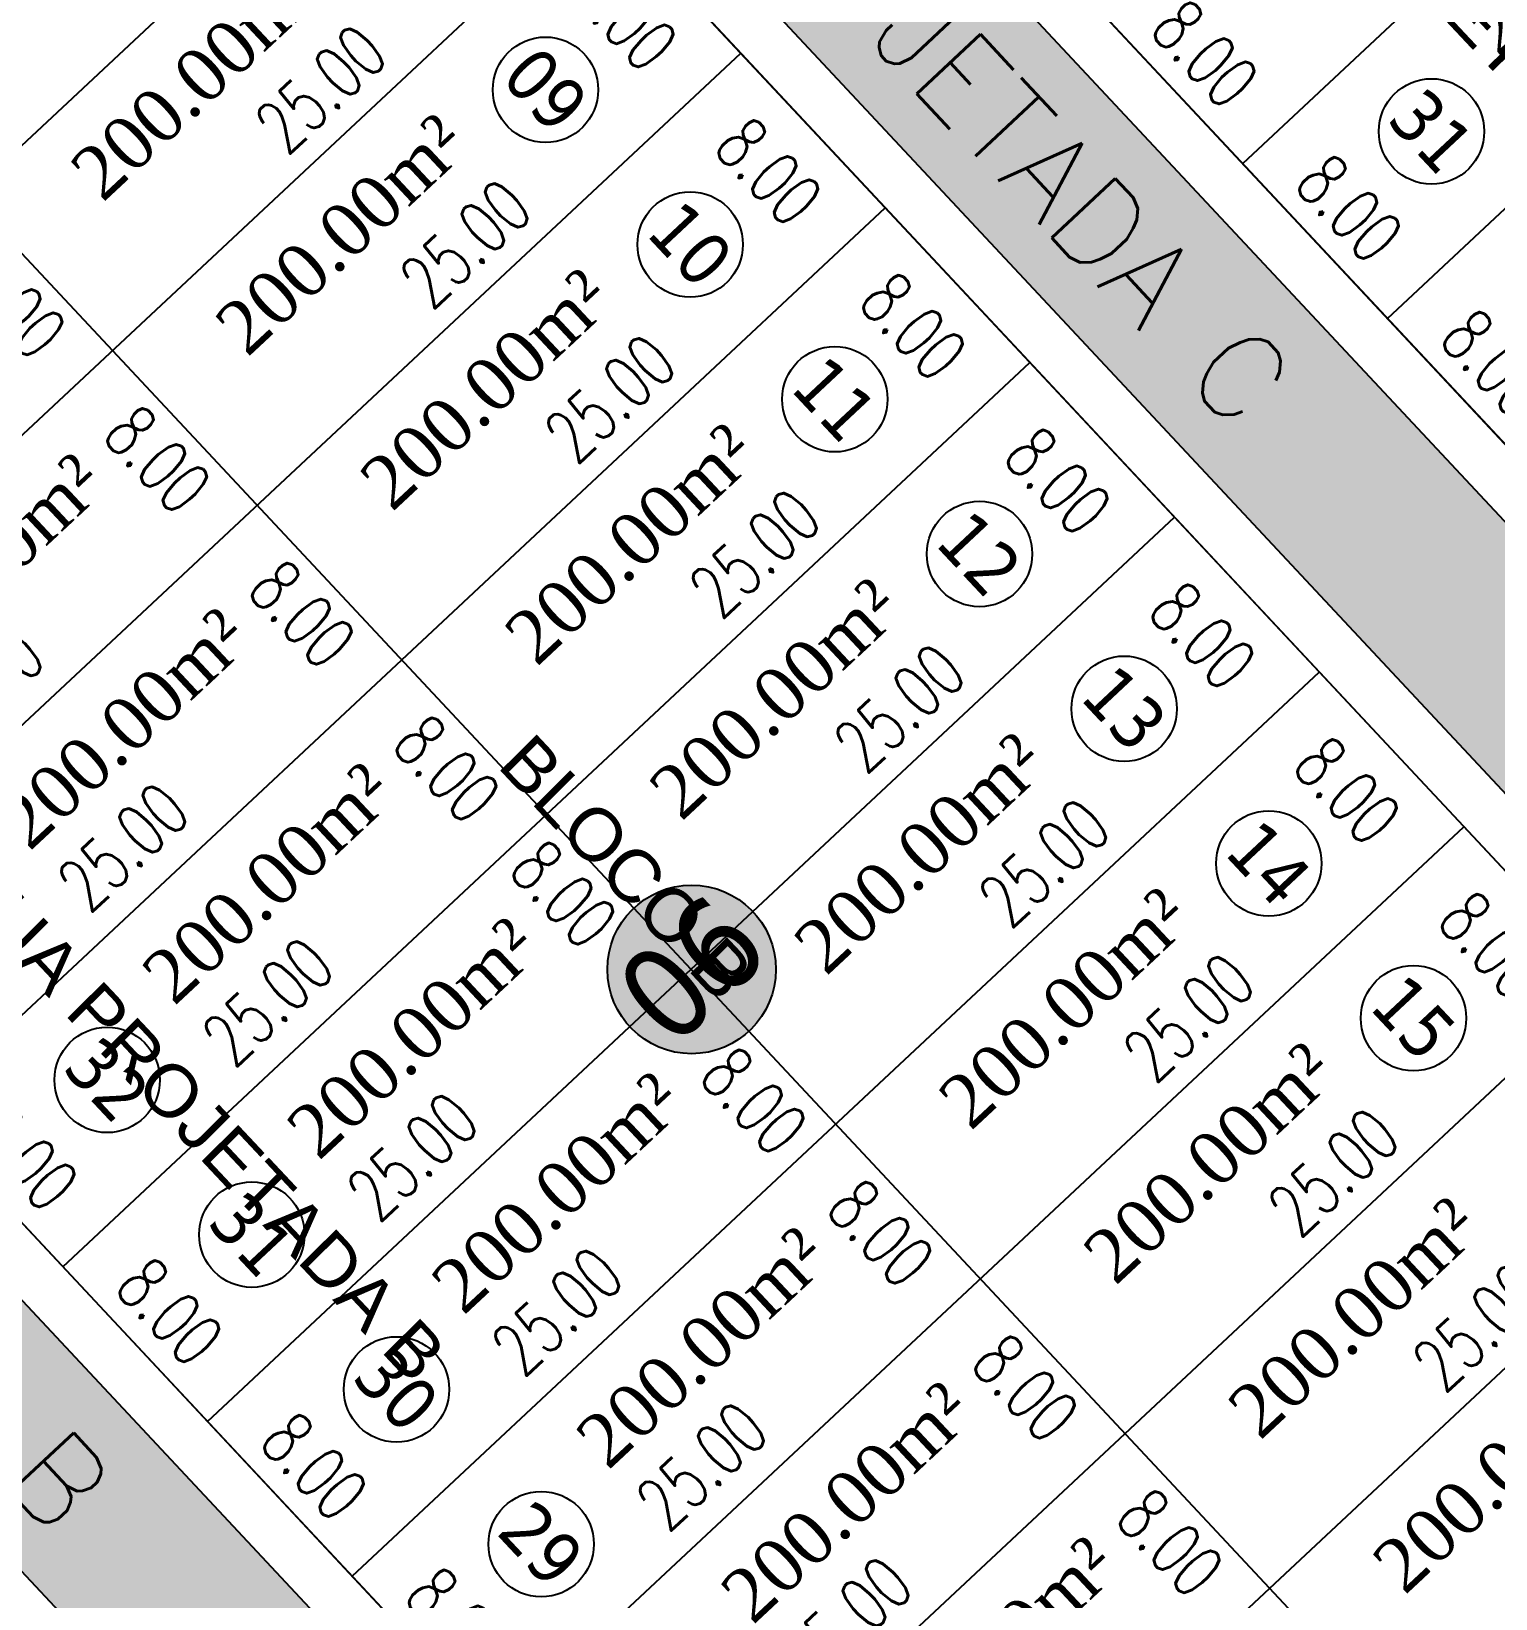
# Model space of a CAD drawing. Header units: metres. Extents: x 437145 to 437701, y 9614495 to 9615043.
# Drawn here: x 437325.8 to 437381.1, y 9614675.6 to 9614734.7 of the extents above; entities that cross this region are included whole.
import ezdxf

# ---------------------------------------------------------------- set-up
doc = ezdxf.new("R2010")
doc.units = ezdxf.units.M
doc.header["$PDMODE"] = 35
doc.header["$PDSIZE"] = 0.1
for name, color, linetype in [('ADUTORA', 90, 'Continuous'), ('Auxiliar', 7, 'Continuous'), ('COTAS', 10, 'Continuous'), ('Layer3', 1, 'Continuous'), ('M_FIO', 32, 'Continuous'), ('ÁREA', 7, 'Continuous')]:
    doc.layers.add(name, color=color, linetype=linetype)
doc.styles.add('ARIAL', font='arial.ttf')
doc.styles.add('COTAS', font='romans.shx', dxfattribs={"width": 0.7})
doc.styles.add('symplex', font='simplex.shx', dxfattribs={"bigfont": 'bigfont.shx'})
doc.styles.add('tahoma', font='tahoma.ttf')
doc.styles.add('ÁREA', font='times.ttf', dxfattribs={"height": 2})
doc.dimstyles.new('C-75', dxfattribs={"dimtxt": 2, "dimasz": 0.2, "dimexe": 0, "dimexo": 0, "dimgap": 1, "dimtad": 0, "dimzin": 4, "dimdsep": 46, "dimtxsty": 'COTAS', "dimblk1": 'BOL-COT', "dimblk2": 'BOL-COT', "dimsah": 1, "dimcen": 0.1, "dimse1": 1, "dimse2": 1, "dimsd1": 1, "dimsd2": 1, "dimclrd": 8, "dimclre": 256, "dimaunit": 1, "dimadec": 3, "dimazin": 0, "dimtfac": 0.5, "dimtix": 1, "dimtmove": 0, "dimatfit": 3, "dimldrblk": 'BOL-COT', "dimfxl": 1, "dimtolj": 1, "dimtzin": 0, "dimarcsym": 0})

# ---------------------------------------------------------------- blocks, each defined once
blk = doc.blocks.new('*D275')
at = {"layer": 'Defpoints', "color": 0, "transparency": 16777216}
for p in [(2524.273797966816, 1119.38990967195), (2524.27386351747, 1117.546175476495), (2549.273863551871, 1117.547064306545)]:
    blk.add_point(p, dxfattribs=at)
at = {"layer": 'Layer3', "transparency": 16777216, "insert": (2536.773797984017, 1119.390354086976), "char_height": 2, "attachment_point": 5, "rotation": 0.002037048421005068, "style": 'COTAS'}
blk.add_mtext('\\A1;25.00', dxfattribs=at)
blk = doc.blocks.new('BOL-COT')
at = {"layer": 'COTAS'}
for p, q in [((0, -2.999999999999971), (0, 3.000000000000028)), ((-1.999999999999943, 8.53e-14), (2, 8.53e-14))]:
    blk.add_line(p, q, dxfattribs=at)
blk.add_circle((0, 0), 0.4, dxfattribs=at)
blk = doc.blocks.new('*D280')
at = {"layer": 'Defpoints', "color": 0, "transparency": 16777216}
for p in [(2524.274082391916, 1111.389909677538), (2524.27414794257, 1109.546175478357), (2549.274147977785, 1109.547064308408)]:
    blk.add_point(p, dxfattribs=at)
at = {"layer": 'Layer3', "transparency": 16777216, "insert": (2536.774082409523, 1111.390354092564), "char_height": 2, "attachment_point": 5, "rotation": 0.0020370484209076656, "style": 'COTAS'}
blk.add_mtext('\\A1;25.00', dxfattribs=at)
blk = doc.blocks.new('*D282')
at = {"layer": 'Defpoints', "color": 0, "transparency": 16777216}
for p in [(2520.177053213027, 1117.368174078274), (2520.177337639116, 1109.368174083862), (2522.707959919057, 1109.368264055737)]:
    blk.add_point(p, dxfattribs=at)
at = {"layer": 'Layer3', "transparency": 16777216, "insert": (2522.707817706012, 1113.368264053348), "char_height": 2, "attachment_point": 5, "rotation": 270.0020370518103, "style": 'COTAS'}
blk.add_mtext('\\A1;8.00', dxfattribs=at)
blk = doc.blocks.new('*D283')
at = {"layer": 'Defpoints', "color": 0, "transparency": 16777216}
for p in [(2524.273357880715, 1111.581358740437), (2499.274148313993, 1109.536469918075), (2524.274147984479, 1109.546175478357)]:
    blk.add_point(p, dxfattribs=at)
at = {"layer": 'Layer3', "transparency": 16777216, "insert": (2511.773358045472, 1111.576505960296), "char_height": 2, "attachment_point": 5, "rotation": 0.02224350485413681, "style": 'COTAS'}
blk.add_mtext('\\A1;25.00', dxfattribs=at)
blk = doc.blocks.new('*D284')
at = {"layer": 'Defpoints', "color": 0, "transparency": 16777216}
for p in [(2549.274147976621, 1109.547064306545), (2546.994713094808, 1101.546983264154), (2549.274432403584, 1101.547064315859)]:
    blk.add_point(p, dxfattribs=at)
at = {"layer": 'Layer3', "transparency": 16777216, "insert": (2546.994570881327, 1105.546983259497), "char_height": 2, "attachment_point": 5, "rotation": 270.0020370580645, "style": 'COTAS'}
blk.add_mtext('\\A1;8.00', dxfattribs=at)
blk = doc.blocks.new('*D285')
at = {"layer": 'Defpoints', "color": 0, "transparency": 16777216}
for p in [(2524.27436681692, 1103.389909684989), (2524.274432367437, 1101.546175489533), (2549.27443240172, 1101.547064317721)]:
    blk.add_point(p, dxfattribs=at)
at = {"layer": 'Layer3', "transparency": 16777216, "insert": (2536.774366834061, 1103.390354099083), "char_height": 2, "attachment_point": 5, "rotation": 0.002037044152142905, "style": 'COTAS'}
blk.add_mtext('\\A1;25.00', dxfattribs=at)
blk = doc.blocks.new('*D287')
at = {"layer": 'Defpoints', "color": 0, "transparency": 16777216}
for p in [(2520.177337638068, 1109.368174081999), (2520.177622063109, 1101.368174093175), (2522.708244344738, 1101.368264064718)]:
    blk.add_point(p, dxfattribs=at)
at = {"layer": 'Layer3', "transparency": 16777216, "insert": (2522.708102132217, 1105.368264062661), "char_height": 2, "attachment_point": 5, "rotation": 270.0020370443079, "style": 'COTAS'}
blk.add_mtext('\\A1;8.00', dxfattribs=at)
blk = doc.blocks.new('*D288')
at = {"layer": 'Defpoints', "color": 0, "transparency": 16777216}
for p in [(2524.273642304497, 1103.581358755338), (2499.274432737928, 1101.536469925526), (2524.274432408414, 1101.54617548767)]:
    blk.add_point(p, dxfattribs=at)
at = {"layer": 'Layer3', "transparency": 16777216, "insert": (2511.773642469254, 1103.576505974266), "char_height": 2, "attachment_point": 5, "rotation": 0.022243509123005028, "style": 'COTAS'}
blk.add_mtext('\\A1;25.00', dxfattribs=at)
blk = doc.blocks.new('*D289')
at = {"layer": 'Defpoints', "color": 0, "transparency": 16777216}
for p in [(2549.274432405446, 1101.547064315859), (2546.994997523575, 1093.546983268476), (2549.274716830313, 1093.547064319584)]:
    blk.add_point(p, dxfattribs=at)
at = {"layer": 'Layer3', "transparency": 16777216, "insert": (2546.994855311141, 1097.546983266613), "char_height": 2, "attachment_point": 5, "rotation": 270.00203704305534, "style": 'COTAS'}
blk.add_mtext('\\A1;8.00', dxfattribs=at)
blk = doc.blocks.new('*D290')
at = {"layer": 'Defpoints', "color": 0, "transparency": 16777216}
for p in [(2524.274651244813, 1095.389909696165), (2524.27471679533, 1093.546175495121), (2549.274716829613, 1093.547064323309)]:
    blk.add_point(p, dxfattribs=at)
at = {"layer": 'Layer3', "transparency": 16777216, "insert": (2536.774651261955, 1095.390354110259), "char_height": 2, "attachment_point": 5, "rotation": 0.002037044152142905, "style": 'COTAS'}
blk.add_mtext('\\A1;25.00', dxfattribs=at)
blk = doc.blocks.new('*D292')
at = {"layer": 'Defpoints', "color": 0, "transparency": 16777216}
for p in [(2520.177622064971, 1101.368174093175), (2520.177906491817, 1093.368174100625), (2522.708528776444, 1093.368264072739)]:
    blk.add_point(p, dxfattribs=at)
at = {"layer": 'Layer3', "transparency": 16777216, "insert": (2522.708386563021, 1097.368264070111), "char_height": 2, "attachment_point": 5, "rotation": 270.0020370572302, "style": 'COTAS'}
blk.add_mtext('\\A1;8.00', dxfattribs=at)
blk = doc.blocks.new('*D293')
at = {"layer": 'Defpoints', "color": 0, "transparency": 16777216}
for p in [(2524.273926732238, 1095.581358762789), (2499.274717165763, 1093.536469931114), (2524.274716836308, 1093.546175495121)]:
    blk.add_point(p, dxfattribs=at)
at = {"layer": 'Layer3', "transparency": 16777216, "insert": (2511.773926896966, 1095.576505980785), "char_height": 2, "attachment_point": 5, "rotation": 0.022243513391815937, "style": 'COTAS'}
blk.add_mtext('\\A1;25.00', dxfattribs=at)
blk = doc.blocks.new('*D294')
at = {"layer": 'Defpoints', "color": 0, "transparency": 16777216}
for p in [(2549.274716827517, 1093.547064319584), (2546.995281945297, 1085.546983275611), (2549.27500125349, 1085.547064327034)]:
    blk.add_point(p, dxfattribs=at)
at = {"layer": 'Layer3', "transparency": 16777216, "insert": (2546.995139732311, 1089.546983271886), "char_height": 2, "attachment_point": 5, "rotation": 270.00203705097704, "style": 'COTAS'}
blk.add_mtext('\\A1;8.00', dxfattribs=at)
blk = doc.blocks.new('*D295')
at = {"layer": 'Defpoints', "color": 0, "transparency": 16777216}
for p in [(2524.274935666611, 1087.389909698027), (2524.275001217402, 1085.546175498846), (2549.275001251802, 1085.547064330759)]:
    blk.add_point(p, dxfattribs=at)
at = {"layer": 'Layer3', "transparency": 16777216, "insert": (2536.774935683811, 1087.390354113984), "char_height": 2, "attachment_point": 5, "rotation": 0.00203705268987296, "style": 'COTAS'}
blk.add_mtext('\\A1;25.00', dxfattribs=at)
blk = doc.blocks.new('*D296')
at = {"layer": 'Defpoints', "color": 0, "transparency": 16777216}
for p in [(2499.274716849462, 1093.545286661345), (2499.275001275435, 1085.545286668795), (2501.067165572453, 1085.545350386055)]:
    blk.add_point(p, dxfattribs=at)
at = {"layer": 'Layer3', "transparency": 16777216, "insert": (2501.067023359467, 1089.545350382329), "char_height": 2, "attachment_point": 5, "rotation": 270.00203705097704, "style": 'COTAS'}
blk.add_mtext('\\A1;8.00', dxfattribs=at)
blk = doc.blocks.new('*D297')
at = {"layer": 'Defpoints', "color": 0, "transparency": 16777216}
for p in [(2520.177906488092, 1093.368174098763), (2520.178190914997, 1085.368174104351), (2522.708813196276, 1085.368264076484)]:
    blk.add_point(p, dxfattribs=at)
at = {"layer": 'Layer3', "transparency": 16777216, "insert": (2522.708670982824, 1089.368264081287), "char_height": 2, "attachment_point": 5, "rotation": 270.00203705764665, "style": 'COTAS'}
blk.add_mtext('\\A1;8.00', dxfattribs=at)
blk = doc.blocks.new('*D298')
at = {"layer": 'Defpoints', "color": 0, "transparency": 16777216}
for p in [(2524.274211155511, 1087.581358766514), (2499.275001589, 1085.536469938564), (2524.275001259429, 1085.546175500709)]:
    blk.add_point(p, dxfattribs=at)
at = {"layer": 'Layer3', "transparency": 16777216, "insert": (2511.774211320297, 1087.576505985442), "char_height": 2, "attachment_point": 5, "rotation": 0.022243509123056594, "style": 'COTAS'}
blk.add_mtext('\\A1;25.00', dxfattribs=at)
blk = doc.blocks.new('*D299')
at = {"layer": 'Defpoints', "color": 0, "transparency": 16777216}
for p in [(2549.275001253665, 1085.54706433076), (2546.995566373307, 1077.546983280934), (2549.27528568057, 1077.547064332622)]:
    blk.add_point(p, dxfattribs=at)
at = {"layer": 'Layer3', "transparency": 16777216, "insert": (2546.995424159856, 1081.546983280003), "char_height": 2, "attachment_point": 5, "rotation": 270.0020370576457, "style": 'COTAS'}
blk.add_mtext('\\A1;8.00', dxfattribs=at)
blk = doc.blocks.new('*D300')
at = {"layer": 'Defpoints', "color": 0, "transparency": 16777216}
for p in [(2524.275220093572, 1079.389909698027), (2524.275285644364, 1077.546175504434), (2549.275285678939, 1077.547064336347)]:
    blk.add_point(p, dxfattribs=at)
at = {"layer": 'Layer3', "transparency": 16777216, "insert": (2536.77522011086, 1079.390354113984), "char_height": 2, "attachment_point": 5, "rotation": 0.00203705268987296, "style": 'COTAS'}
blk.add_mtext('\\A1;25.00', dxfattribs=at)
blk = doc.blocks.new('*D301')
at = {"layer": 'Defpoints', "color": 0, "transparency": 16777216}
for p in [(2499.275001275552, 1085.545286672521), (2499.275285701408, 1077.545286674383), (2501.067449994875, 1077.545350391616)]:
    blk.add_point(p, dxfattribs=at)
at = {"layer": 'Layer3', "transparency": 16777216, "insert": (2501.067307781946, 1081.545350390685), "char_height": 2, "attachment_point": 5, "rotation": 270.0020370501418, "style": 'COTAS'}
blk.add_mtext('\\A1;8.00', dxfattribs=at)
blk = doc.blocks.new('*D302')
at = {"layer": 'Defpoints', "color": 0, "transparency": 16777216}
for p in [(2520.174239613896, 1086.90258982997), (2520.174524039927, 1078.902589839283), (2522.705146322284, 1078.90267981114)]:
    blk.add_point(p, dxfattribs=at)
at = {"layer": 'Layer3', "transparency": 16777216, "insert": (2522.705004109269, 1082.902679814357), "char_height": 2, "attachment_point": 5, "rotation": 270.0020370513944, "style": 'COTAS'}
blk.add_mtext('\\A1;8.00', dxfattribs=at)
blk = doc.blocks.new('*D303')
at = {"layer": 'Defpoints', "color": 0, "transparency": 16777216}
for p in [(2524.274495581579, 1079.581358766514), (2499.275286014855, 1077.536469944152), (2524.275285685342, 1077.546175504434)]:
    blk.add_point(p, dxfattribs=at)
at = {"layer": 'Layer3', "transparency": 16777216, "insert": (2511.774495746335, 1079.576505986373), "char_height": 2, "attachment_point": 5, "rotation": 0.02224350485413681, "style": 'COTAS'}
blk.add_mtext('\\A1;25.00', dxfattribs=at)
blk = doc.blocks.new('*D304')
at = {"layer": 'Defpoints', "color": 0, "transparency": 16777216}
for p in [(2549.275285679639, 1077.547064332623), (2546.995850794973, 1069.546983286804), (2549.275570105553, 1069.54706433821)]:
    blk.add_point(p, dxfattribs=at)
at = {"layer": 'Layer3', "transparency": 16777216, "insert": (2546.995708582016, 1073.54698328401), "char_height": 2, "attachment_point": 5, "rotation": 270.0020370505597, "style": 'COTAS'}
blk.add_mtext('\\A1;8.00', dxfattribs=at)
blk = doc.blocks.new('*D305')
at = {"layer": 'Defpoints', "color": 0, "transparency": 16777216}
for p in [(2524.275504518417, 1071.389909705478), (2524.275570069347, 1069.546175508159), (2549.275570103748, 1069.547064341936)]:
    blk.add_point(p, dxfattribs=at)
at = {"layer": 'Layer3', "transparency": 16777216, "insert": (2536.775504535618, 1071.390354122366), "char_height": 2, "attachment_point": 5, "rotation": 0.0020370569587351227, "style": 'COTAS'}
blk.add_mtext('\\A1;25.00', dxfattribs=at)
blk = doc.blocks.new('*D306')
at = {"layer": 'Defpoints', "color": 0, "transparency": 16777216}
for p in [(2499.275285701409, 1077.545286674383), (2499.275570126333, 1069.545286678109), (2501.06773442306, 1069.545350395133)]:
    blk.add_point(p, dxfattribs=at)
at = {"layer": 'Layer3', "transparency": 16777216, "insert": (2501.067592210597, 1073.545350393271), "char_height": 2, "attachment_point": 5, "rotation": 270.0020370434722, "style": 'COTAS'}
blk.add_mtext('\\A1;8.00', dxfattribs=at)
blk = doc.blocks.new('*D307')
at = {"layer": 'Defpoints', "color": 0, "transparency": 16777216}
for p in [(2520.092261963316, 1076.284256996918), (2520.092546389346, 1068.284257004369), (2522.623168669492, 1068.284346976225)]:
    blk.add_point(p, dxfattribs=at)
at = {"layer": 'Layer3', "transparency": 16777216, "insert": (2522.623026456475, 1072.284346981305), "char_height": 2, "attachment_point": 5, "rotation": 270.00203705139387, "style": 'COTAS'}
blk.add_mtext('\\A1;8.00', dxfattribs=at)
blk = doc.blocks.new('*D308')
at = {"layer": 'Defpoints', "color": 0, "transparency": 16777216}
for p in [(2524.274780007571, 1071.581358781415), (2499.275570440072, 1069.53646994974), (2524.27557011149, 1069.546175511885)]:
    blk.add_point(p, dxfattribs=at)
at = {"layer": 'Layer3', "transparency": 16777216, "insert": (2511.774780171863, 1071.576506000343), "char_height": 2, "attachment_point": 5, "rotation": 0.022243509122174238, "style": 'COTAS'}
blk.add_mtext('\\A1;25.00', dxfattribs=at)
blk = doc.blocks.new('*D309')
at = {"layer": 'Defpoints', "color": 0, "transparency": 16777216}
for p in [(2549.275570104621, 1069.54706433821), (2546.996135224088, 1061.546983292425), (2549.275854530419, 1061.547064343798)]:
    blk.add_point(p, dxfattribs=at)
at = {"layer": 'Layer3', "transparency": 16777216, "insert": (2546.995993011189, 1065.546983289632), "char_height": 2, "attachment_point": 5, "rotation": 270.0020370497259, "style": 'COTAS'}
blk.add_mtext('\\A1;8.00', dxfattribs=at)
blk = doc.blocks.new('*D310')
at = {"layer": 'Defpoints', "color": 0, "transparency": 16777216}
for p in [(2524.275788943713, 1063.389909701753), (2524.275854494505, 1061.546175513747), (2549.275854528789, 1061.547064345661)]:
    blk.add_point(p, dxfattribs=at)
at = {"layer": 'Layer3', "transparency": 16777216, "insert": (2536.775788960855, 1063.390354117709), "char_height": 2, "attachment_point": 5, "rotation": 0.00203705268987296, "style": 'COTAS'}
blk.add_mtext('\\A1;25.00', dxfattribs=at)
blk = doc.blocks.new('*D311')
at = {"layer": 'Defpoints', "color": 0, "transparency": 16777216}
for p in [(2499.275570126331, 1069.545286678108), (2499.275854552304, 1061.545286685559), (2501.068018848623, 1061.545350402818)]:
    blk.add_point(p, dxfattribs=at)
at = {"layer": 'Layer3', "transparency": 16777216, "insert": (2501.067876635638, 1065.545350399093), "char_height": 2, "attachment_point": 5, "rotation": 270.00203705097704, "style": 'COTAS'}
blk.add_mtext('\\A1;8.00', dxfattribs=at)
blk = doc.blocks.new('*D312')
at = {"layer": 'Defpoints', "color": 0, "transparency": 16777216}
for p in [(2520.178759764904, 1069.368174113664), (2520.17904419204, 1061.368174121115), (2522.709666471457, 1061.368264093321)]:
    blk.add_point(p, dxfattribs=at)
at = {"layer": 'Layer3', "transparency": 16777216, "insert": (2522.709524257889, 1065.368264086875), "char_height": 2, "attachment_point": 5, "rotation": 270.0020370593146, "style": 'COTAS'}
blk.add_mtext('\\A1;8.00', dxfattribs=at)
blk = doc.blocks.new('*D313')
at = {"layer": 'Defpoints', "color": 0, "transparency": 16777216}
for p in [(2524.27506443265, 1063.581358775827), (2499.275854865811, 1061.536469953465), (2524.275854536414, 1061.546175513747)]:
    blk.add_point(p, dxfattribs=at)
at = {"layer": 'Layer3', "transparency": 16777216, "insert": (2511.775064597348, 1063.576505995686), "char_height": 2, "attachment_point": 5, "rotation": 0.02224350485403941, "style": 'COTAS'}
blk.add_mtext('\\A1;25.00', dxfattribs=at)
blk = doc.blocks.new('*D314')
at = {"layer": 'Defpoints', "color": 0, "transparency": 16777216}
for p in [(2549.275854529721, 1061.547064345661), (2546.996419647791, 1053.546983298279), (2549.276138954588, 1053.547064349386)]:
    blk.add_point(p, dxfattribs=at)
at = {"layer": 'Layer3', "transparency": 16777216, "insert": (2546.996277435357, 1057.546983296416), "char_height": 2, "attachment_point": 5, "rotation": 270.00203704305534, "style": 'COTAS'}
blk.add_mtext('\\A1;8.00', dxfattribs=at)
blk = doc.blocks.new('*D315')
at = {"layer": 'Defpoints', "color": 0, "transparency": 16777216}
for p in [(2524.276073368717, 1055.389909722242), (2524.276138919371, 1053.546175523061), (2549.276138954761, 1053.547064353111)]:
    blk.add_point(p, dxfattribs=at)
at = {"layer": 'Layer3', "transparency": 16777216, "insert": (2536.776073386412, 1055.390354137267), "char_height": 2, "attachment_point": 5, "rotation": 0.0020370484209076656, "style": 'COTAS'}
blk.add_mtext('\\A1;25.00', dxfattribs=at)
blk = doc.blocks.new('*D317')
at = {"layer": 'Defpoints', "color": 0, "transparency": 16777216}
for p in [(2520.179044189247, 1061.368174121115), (2520.179328616034, 1053.368174128565), (2522.709950894461, 1053.368264100661)]:
    blk.add_point(p, dxfattribs=at)
at = {"layer": 'Layer3', "transparency": 16777216, "insert": (2522.709808681068, 1057.368264092463), "char_height": 2, "attachment_point": 5, "rotation": 270.0020370568134, "style": 'COTAS'}
blk.add_mtext('\\A1;8.00', dxfattribs=at)
blk = doc.blocks.new('*D318')
at = {"layer": 'Defpoints', "color": 0, "transparency": 16777216}
for p in [(2524.275348856734, 1055.581358792591), (2499.276139290969, 1053.536469962779), (2524.27613896035, 1053.546175521198)]:
    blk.add_point(p, dxfattribs=at)
at = {"layer": 'Layer3', "transparency": 16777216, "insert": (2511.775349022043, 1055.576506013381), "char_height": 2, "attachment_point": 5, "rotation": 0.02224350058625409, "style": 'COTAS'}
blk.add_mtext('\\A1;25.00', dxfattribs=at)
blk = doc.blocks.new('*D320')
at = {"layer": 'Defpoints', "color": 0, "transparency": 16777216}
for p in [(2524.276357794689, 1047.389909725967), (2524.276423345343, 1045.546175530511), (2549.276423379744, 1045.547064360562)]:
    blk.add_point(p, dxfattribs=at)
at = {"layer": 'Layer3', "transparency": 16777216, "insert": (2536.77635781189, 1047.390354140993), "char_height": 2, "attachment_point": 5, "rotation": 0.002037048421005068, "style": 'COTAS'}
blk.add_mtext('\\A1;25.00', dxfattribs=at)
blk = doc.blocks.new('*D322')
at = {"layer": 'Defpoints', "color": 0, "transparency": 16777216}
for p in [(2520.179328615103, 1053.368174126703), (2520.179613041134, 1045.368174136016), (2522.710235321162, 1045.368264107872)]:
    blk.add_point(p, dxfattribs=at)
at = {"layer": 'Layer3', "transparency": 16777216, "insert": (2522.710093108147, 1049.368264103639), "char_height": 2, "attachment_point": 5, "rotation": 270.0020370513944, "style": 'COTAS'}
blk.add_mtext('\\A1;8.00', dxfattribs=at)
blk = doc.blocks.new('*D323')
at = {"layer": 'Defpoints', "color": 0, "transparency": 16777216}
for p in [(2524.275633281474, 1047.581358796316), (2499.27642371601, 1045.536469968367), (2524.276423385391, 1045.546175530511)]:
    blk.add_point(p, dxfattribs=at)
at = {"layer": 'Layer3', "transparency": 16777216, "insert": (2511.775633446783, 1047.576506015244), "char_height": 2, "attachment_point": 5, "rotation": 0.022243509123984786, "style": 'COTAS'}
blk.add_mtext('\\A1;25.00', dxfattribs=at)
blk = doc.blocks.new('*D325')
at = {"layer": 'Defpoints', "color": 0, "transparency": 16777216}
for p in [(2524.276642226503, 1039.38990973528), (2524.27670777702, 1037.546175536099), (2549.276707811305, 1037.547064364287)]:
    blk.add_point(p, dxfattribs=at)
at = {"layer": 'Layer3', "transparency": 16777216, "insert": (2536.776642243646, 1039.390354149374), "char_height": 2, "attachment_point": 5, "rotation": 0.002037044152142905, "style": 'COTAS'}
blk.add_mtext('\\A1;25.00', dxfattribs=at)
blk = doc.blocks.new('*D396')
at = {"layer": 'Defpoints', "color": 0, "transparency": 16777216}
for p in [(2560.274716823619, 1093.54745540801), (2560.275001248718, 1085.547455415461), (2562.06716554591, 1085.547519132524)]:
    blk.add_point(p, dxfattribs=at)
at = {"layer": 'Layer3', "transparency": 16777216, "insert": (2562.067023333361, 1089.547519128799), "char_height": 2, "attachment_point": 5, "rotation": 270.0020370447238, "style": 'COTAS'}
blk.add_mtext('\\A1;8.00', dxfattribs=at)
blk = doc.blocks.new('*D398')
at = {"layer": 'Defpoints', "color": 0, "transparency": 16777216}
for p in [(2585.274211129604, 1087.583527526218), (2560.275001563214, 1085.53863868523), (2585.275001233526, 1085.548344247374)]:
    blk.add_point(p, dxfattribs=at)
at = {"layer": 'Layer3', "transparency": 16777216, "insert": (2572.774211294448, 1087.578674745146), "char_height": 2, "attachment_point": 5, "rotation": 0.022243509123153996, "style": 'COTAS'}
blk.add_mtext('\\A1;25.00', dxfattribs=at)
blk = doc.blocks.new('*D404')
at = {"layer": 'Defpoints', "color": 0, "transparency": 16777216}
for p in [(2560.275285674691, 1077.547455419185), (2560.275570100721, 1069.547455428499), (2562.067734394946, 1069.547519145771)]:
    blk.add_point(p, dxfattribs=at)
at = {"layer": 'Layer3', "transparency": 16777216, "insert": (2562.06759218193, 1073.547519141114), "char_height": 2, "attachment_point": 5, "rotation": 270.0020370513944, "style": 'COTAS'}
blk.add_mtext('\\A1;8.00', dxfattribs=at)
blk = doc.blocks.new('*D406')
at = {"layer": 'Defpoints', "color": 0, "transparency": 16777216}
for p in [(2585.274779980621, 1071.58352752808), (2560.275570415159, 1069.538638696405), (2585.275570084539, 1069.54834425855)]:
    blk.add_point(p, dxfattribs=at)
at = {"layer": 'Layer3', "transparency": 16777216, "insert": (2572.774780145931, 1071.578674747008), "char_height": 2, "attachment_point": 5, "rotation": 0.022243509123984786, "style": 'COTAS'}
blk.add_mtext('\\A1;25.00', dxfattribs=at)
blk = doc.blocks.new('*D811')
at = {"layer": 'Defpoints', "color": 0, "transparency": 16777216}
for p in [(2560.275000935153, 1085.556272149417), (2560.2752853613, 1077.556272156867), (2562.067449653196, 1077.556335874165)]:
    blk.add_point(p, dxfattribs=at)
at = {"layer": 'Layer3', "transparency": 16777216, "insert": (2562.067307440122, 1081.55633587044), "char_height": 2, "attachment_point": 5, "rotation": 270.00203705222765, "style": 'COTAS'}
blk.add_mtext('\\A1;8.00', dxfattribs=at)
blk = doc.blocks.new('atutu')
h = blk.add_hatch(color=252)
h.dxf.hatch_style = 1
h.paths.add_polyline_path([(2863.27140678136, 1159.558238957408), (2832.441365581961, 1159.557143029156), (2829.269912204845, 1162.728995614085), (2829.271411739139, 1186.557193566445), (2822.271411752119, 1186.556761926371), (2822.269912194019, 1162.728213547128), (2819.09828051572, 1159.556668717745), (2712.443942977023, 1159.552877426478), (2709.272258869338, 1162.724336050782), (2709.271411981923, 1186.548470260906), (2702.271411822259, 1186.552842710498), (2702.272258873936, 1162.724087221879), (2699.100800246664, 1159.552403111342), (2531.943943363696, 1159.546461113128), (2528.772258974577, 1162.717918372113), (2528.771411935881, 1186.546327062282), (2521.771411945776, 1186.546083545643), (2521.772258983716, 1162.717701955098), (2518.600845955045, 1159.545986803579), (2436.443943144952, 1159.54306633431), (2433.2734401203, 1162.71334396522), (2433.272602327134, 1186.281645370978), (2426.272602420324, 1186.281645370978), (2426.281634772279, 928.7582939084205), (2433.281757170125, 928.7429307180973), (2433.279530455964, 991.3835418525669), (2436.438828028122, 994.5430630039009), (2521.436665092793, 994.5460849482151), (2521.436663749652, 994.5460745378914), (2524.218322191311, 994.5462978762192), (2531.21832219556, 994.5462978762192), (2534.779809492489, 994.5465489349843), (2534.768827719056, 994.5465589541527), (2792.106664956047, 994.5557081423284), (2795.278350587318, 991.384248027909), (2795.280577226275, 928.7558006759319), (2802.280577230408, 928.7558006759319), (2802.278350192495, 991.3954800054016), (2805.438827599015, 994.5561821426782), (2853.117648044625, 994.5578772801491), (2856.278350169154, 991.3973998952242), (2856.280577190186, 928.7582247092904), (2863.271366820345, 928.7582182477745)])
h.paths.add_polyline_path([(2612.272733265674, 1149.377741661254), (2612.277876275673, 1004.720887549552), (2609.106416146004, 1001.549201898608), (2561.449562127493, 1001.547507541585), (2558.277876297152, 1004.718967855308), (2558.272733288899, 1149.375821790058), (2561.444193402853, 1152.547507431689), (2609.101047624275, 1152.549201786849)], flags=16)
h.paths.add_polyline_path([(2619.272733261599, 1149.377990736025), (2622.444193176891, 1152.549676178354), (2670.101047609316, 1152.551370531651), (2673.272733240237, 1149.379910415369), (2673.277876248957, 1004.723056471306), (2670.106415938784, 1001.551370641547), (2622.449562099786, 1001.549676290113), (2619.277876271133, 1004.721136598247)], flags=16)
h.paths.add_polyline_path([(2551.272733292741, 1149.375572922039), (2551.277876301635, 1004.71871880475), (2548.106416166318, 1001.54703315008), (2500.449561969459, 1001.545338791195), (2497.277876336617, 1004.716798911202), (2497.27273331678, 1149.373653047118), (2500.444193430443, 1152.545338683161), (2548.101047658676, 1152.547033038321)], flags=16)
h.paths.add_polyline_path([(2680.272733235522, 1149.38015928525), (2683.444193349302, 1152.551844926882), (2731.101047563856, 1152.553539282042), (2734.272733212822, 1149.382079150859), (2734.277876221657, 1004.725225419137), (2731.106415716897, 1001.553539395663), (2683.449562278367, 1001.551845034915), (2680.27787624494, 1004.723305547941)], flags=16)
h.paths.add_polyline_path([(2490.272733319516, 1149.373404180962), (2490.27787634011, 1004.716550035733), (2487.106416225748, 1001.544864403415), (2436.452177504509, 1001.543063480738), (2433.279056522612, 1004.715958876866), (2433.27391435121, 1149.372558730054), (2436.44419347503, 1152.54306327771), (2487.101047690341, 1152.544864293519)], flags=16)
h.paths.add_polyline_path([(2741.272733208806, 1149.382328035641), (2744.444193322643, 1152.554013671684), (2792.101047538128, 1152.555708026844), (2795.272733186803, 1149.384247895661), (2795.277876196395, 1004.727393774647), (2792.106416082732, 1001.555708140466), (2744.449562452292, 1001.55401378158), (2741.277876218456, 1004.725474493909)], flags=16)
h.paths.add_polyline_path([(2802.272733183892, 1149.384496780443), (2805.444193296857, 1152.556182418349), (2853.101047503611, 1152.557876775372), (2856.272733159736, 1149.386416634875), (2856.277876169678, 1004.729562517586), (2853.106416056015, 1001.557876883405), (2805.449561822776, 1001.556182530108), (2802.277876191855, 1004.727642640802)], flags=16)
at = {"layer": 'Layer3'}
h = blk.add_hatch(color=101, dxfattribs=at)
h.dxf.hatch_style = 1
h.set_gradient(color1=(131, 236, 156), color2=(83, 228, 117), one_color=1, tint=0.6100000143051147)
h.paths.add_polyline_path([(2526.60169544894, 1075.345811413932, 1), (2521.973493811698, 1079.716050511557, 1)])
h = blk.add_hatch(dxfattribs=at)
h.set_pattern_fill('AR-SAND', color=85)
h.set_pattern_definition([(37.50000000000001, (-475198.4405669911, -9591283.716216572), (-0.0629933581096082, 1.926823769013158), [0, -1.52, 0, -1.7, 0, -1.625]), (7.499999999999999, (-475198.4405669911, -9591283.716216572), (1.769776705267727, 2.82214606522974), [0, -0.82, 0, -1.37, 0, -0.525]), (327.5, (-475199.6705669911, -9591283.716216572), (3.114141861751495, 0.0056590535369649), [0, -0.5, 0, -1.8, 0, -2.35]), (317.5, (-475199.6705669911, -9591283.716216572), (3.006126604572293, 0.8776755649342494), [0, -0.25, 0, -1.179999999999999, 0, -1.35])])
h.paths.add_polyline_path([(2436.126924705075, 992.384416006973), (2434.126995811495, 990.3843449042197), (2434.129192584916, 928.596102536192), (2693.799192777451, 928.5960575775262), (2693.796995679639, 990.3935770061817), (2691.796924574674, 992.393505905291)])
h.paths.add_polyline_path([(2562.124553583004, 959.3795919590647, -1), (2555.759081086983, 959.3795919590647, -1)], flags=0)
h.paths.add_polyline_path([(2559.989958347252, 986.9904585895147), (2567.923291675596, 986.9907406461443), (2567.923185015878, 989.9907406461442), (2559.989851687535, 989.9904585895146)], flags=24)
h.paths.add_polyline_path([(2688.787800929184, 962.7600555201079), (2688.788033209823, 956.2267221887614), (2691.788033208019, 956.2268288494106), (2691.787800927321, 962.7601621788943)], flags=24)
h.paths.add_polyline_path([(2435.671948866477, 962.7510564443674), (2435.672181147757, 956.2177231130208), (2438.672181145894, 956.21782977367), (2438.671948864614, 962.7511631050165)], flags=24)
h.paths.add_polyline_path([(2555.309725110792, 955.7966256462988), (2562.315601533419, 955.796874724796), (2562.315332728636, 963.3574858703669), (2555.30945630601, 963.357236790007)], flags=24)
h.paths.add_polyline_path([(2559.997437076201, 931.0975781907345), (2567.930770404544, 931.0978602473642), (2567.930663745059, 934.0978602473642), (2559.997330416716, 934.0975781907346)], flags=24)
h.paths.add_polyline_path([(2535.917833112903, 962.3164960877057), (2582.058685691178, 962.2808426660503), (2582.063393164683, 968.3730168030615), (2535.922540586349, 968.4086702247168)], flags=24)
at = {"layer": 'Layer3', "color": 0}
for points in [[(2524.272690301028, 1150.546175407576), (2524.277916627902, 1003.546175562176)], [(2499.272761424271, 1148.545286624092), (2499.277845537779, 1005.545286730263)], [(2549.277845506813, 1005.547064408991), (2549.272761404305, 1148.547064280468)], [(2560.277845500119, 1005.547455674368), (2560.272761397553, 1148.547455367032)], [(2499.273863482138, 1117.545286644581), (2549.273863551871, 1117.547064306545)], [(2499.274147907121, 1109.545286646444), (2549.274147977785, 1109.547064308408)], [(2499.274432335073, 1101.545286661345), (2549.27443240172, 1101.547064317721)], [(2499.274716759008, 1093.545286663207), (2549.27471682682, 1093.547064323309)], [(2499.27500118498, 1085.545286670658), (2549.275001251803, 1085.54706433076)], [(2560.275001158962, 1085.547455409873), (2610.275001225668, 1085.5492330737)], [(2499.275285611884, 1077.545286672521), (2549.275285679871, 1077.547064336348)], [(2560.275285585051, 1077.547455417323), (2610.275285653677, 1077.549233079287)], [(2499.275570036809, 1069.545286678109), (2549.275570104679, 1069.547064341936)], [(2499.275854461734, 1061.545286683696), (2549.27585452972, 1061.547064345661)], [(2499.276138889744, 1053.545286691147), (2549.276138954761, 1053.547064353111)], [(2499.276423314669, 1045.54528670046), (2549.276423379744, 1045.547064360562)]]:
    blk.add_lwpolyline(points, dxfattribs=at)
for centre, radius in [((2542.944322938822, 1105.567432741034), 1.990958139869911), ((2542.944607365551, 1097.567432750347), 1.990958139869911), ((2505.314186768164, 1089.557278097007), 1.990958139869911), ((2542.944891788672, 1089.567432754073), 1.990958139869911), ((2505.314471194079, 1081.557278104457), 1.990958139869911), ((2542.945176215634, 1081.567432763386), 1.990958139869911), ((2566.314470853855, 1081.568263585079), 1.990958139869911), ((2524.287594628952, 1077.530910516489), 3.182736247992434), ((2505.314755619236, 1073.557278110045), 1.990958139869911), ((2542.945460640791, 1073.567432767111), 1.990958139869911), ((2505.315040045034, 1065.557278111908), 1.990958139869911), ((2542.945745065599, 1065.567432772699), 1.990958139869911), ((2542.946029489884, 1057.567432778287), 1.990958139869911)]:
    blk.add_circle(centre, radius, dxfattribs=at)
at = {"layer": 'M_FIO'}
for points in [[(2490.272731976375, 1149.373393770638), (2490.277874996968, 1004.716539625409)], [(2490.27273197748, 1149.373393770638), (2490.277874998074, 1004.716539625409)], [(2497.272731973639, 1149.373642636794), (2497.277874993475, 1004.716788502741)], [(2497.272731974744, 1149.373642636794), (2497.277874994581, 1004.716788502741)], [(2551.277874958493, 1004.718708394426), (2551.272731949599, 1149.375562511715)], [(2551.277874959598, 1004.718708394426), (2551.272731950705, 1149.375562511715)], [(2558.27787495401, 1004.718957444984), (2558.272731945757, 1149.375811377871)], [(2558.277874955117, 1004.718957444984), (2558.272731946863, 1149.375811377871)]]:
    blk.add_lwpolyline(points, dxfattribs=at)
at = {"layer": 'ADUTORA', "color": 7, "style": 'symplex'}
for s, p in [('RUA PROJETADA B', (2491.987579378149, 1118.543453418049)), ('RUA PROJETADA C', (2553.07589461977, 1118.543453418049))]:
    blk.add_text(s, height=3.284297485517897, rotation=270.0256716937466, dxfattribs=at).set_placement(p)
at = {"layer": 'Layer3', "color": 5, "char_height": 1.999999999999999, "attachment_point": 5, "rotation": 270.0497252510426, "style": 'tahoma'}
for s, insert in [('\\A1;09', (2542.944322939869, 1105.567432746622)), ('\\A1;10', (2542.944607367705, 1097.567432754073)), ('\\A1;32', (2505.314186768281, 1089.557278095144)), ('\\A1;11', (2542.944891790709, 1089.567432755935)), ('\\A1;31', (2505.314471194195, 1081.557278108183)), ('\\A1;12', (2542.945176216739, 1081.567432767111)), ('\\A1;31', (2566.31447085403, 1081.568263588804)), ('\\A1;30', (2505.314755619353, 1073.55727811377)), ('\\A1;13', (2542.945460641839, 1073.567432774562)), ('\\A1;29', (2505.315040045092, 1065.557278115633)), ('\\A1;14', (2542.945745067811, 1065.567432778287)), ('\\A1;15', (2542.946029491921, 1057.567432785738))]:
    blk.add_mtext(s, dxfattribs=dict(at, insert=insert))
at = {"layer": 'Layer3', "color": 1, "insert": (2524.287594630465, 1077.530930964607), "char_height": 3.499999999999999, "attachment_point": 5, "rotation": 0.0020370548664193034, "style": 'tahoma'}
blk.add_mtext('\\A1;06', dxfattribs=at)
at = {"layer": 'ÁREA', "linetype": 'Continuous', "lineweight": -2, "extrusion": (0.0262307824511418, -0.0004708427962515, 0.9996558029437244), "style": 'ÁREA'}
for p in [(1167.04397265853, -2506.51312678832, 61.22794765557387), (1150.700518293276, -2488.05754156873, 60.74359851946169), (1142.701811899843, -2488.201353383745, 60.74737272264463), (1134.703105513722, -2488.345165191003, 60.75114692564674), (1126.704399122066, -2488.488977001217, 60.75492112860812), (1118.705692732345, -2488.632788815522, 60.75869533187976), (1110.706986340694, -2488.776600626024, 60.76246953491059), (1102.708279941618, -2488.920412438057, 60.76624373794885), (1094.709573562953, -2489.064224245533, 60.77001794090389)]:
    blk.add_text('200.00m²', height=1.999999999999999, rotation=270.9999999484056, dxfattribs=at).set_placement(p)
at = {"layer": 'ÁREA', "linetype": 'Continuous', "lineweight": -2, "extrusion": (0.02623078245114181, -0.0004708427962515001, 0.9996558029437245), "style": 'ÁREA'}
for p in [(1159.045266265281, -2506.656938613638, 61.23172185879339), (1151.046559879161, -2506.800750420899, 61.23549606170914), (1143.047853483919, -2506.944562238973, 61.23927026490779), (1135.049147101399, -2507.08837403924, 61.2430444678392), (1127.050440711659, -2507.232185852445, 61.24681867088455), (1127.801341729335, -2549.458120625176, 62.35499783632342), (1119.051734318181, -2507.375997664956, 61.2505928740491), (1111.053027920819, -2507.519809468693, 61.25436707693058), (1103.054321538597, -2507.663621285545, 61.25814128010166), (1095.055615150646, -2507.807433094639, 61.26191548320746), (1087.056908759162, -2507.951244914448, 61.26568968656259)]:
    blk.add_text('200.00m²', height=1.999999999999999, rotation=270.9999999484056, dxfattribs=at).set_placement(p)
at = {"layer": 'Layer3', "color": 0}
for p1, p2, distance, picture, middle in [((2549.273863551871, 1117.547064306545), (2524.27386351747, 1117.546175476495), -1.8437341966202672, '*D275', (2536.773797984017, 1119.390354086976)), ((2499.274148313993, 1109.536469918075), (2524.274147984479, 1109.546175478357), 2.035183415447945, '*D283', (2511.773358045472, 1111.576505960296)), ((2549.274147977785, 1109.547064308408), (2524.27414794257, 1109.546175478357), -1.8437342003462394, '*D280', (2536.774082409523, 1111.390354092564)), ((2549.274147976621, 1109.547064306545), (2549.274432403583, 1101.547064315859), -2.2797193102157602, '*D284', (2546.994570881327, 1105.546983259497)), ((2499.274432737928, 1101.536469925526), (2524.274432408414, 1101.54617548767), 2.035183421035939, '*D288', (2511.773642469254, 1103.576505974266)), ((2549.27443240172, 1101.547064317721), (2524.274432367436, 1101.546175489533), -1.843734196621399, '*D285', (2536.774366834061, 1103.390354099083)), ((2549.274432405446, 1101.547064315859), (2549.274716830312, 1093.547064319584), -2.2797193081780156, '*D289', (2546.994855311141, 1097.546983266613)), ((2499.274717165763, 1093.536469931114), (2524.274716836308, 1093.546175495121), 2.035183421036226, '*D293', (2511.773926896966, 1095.576505980785)), ((2549.274716829614, 1093.547064323309), (2524.274716795329, 1093.546175495121), -1.8437342022093346, '*D290', (2536.774651261955, 1095.390354110259)), ((2499.274716849463, 1093.545286661345), (2499.275001275435, 1085.545286668796), 1.792164298150867, '*D296', (2501.067023359467, 1089.545350382329)), ((2549.274716827519, 1093.547064319584), (2549.275001253491, 1085.547064327034), -2.2797193096350377, '*D294', (2546.995139732311, 1089.546983271886)), ((2560.274716823619, 1093.54745540801), (2560.275001248718, 1085.54745541546), 1.7921642983245736, '*D396', (2562.067023333361, 1089.547519128799)), ((2499.275001589, 1085.536469938564), (2524.275001259428, 1085.546175500709), 2.035183419173067, '*D298', (2511.774211320297, 1087.576505985442)), ((2549.275001251803, 1085.54706433076), (2524.275001217402, 1085.546175498846), -1.8437342003462442, '*D295', (2536.774935683811, 1087.390354113984)), ((2560.275001563214, 1085.538638685229), (2585.275001233526, 1085.548344247374), 2.0351834322120386, '*D398', (2572.774211294448, 1087.578674745146)), ((2560.275000935153, 1085.556272149417), (2560.2752853613, 1077.556272156867), 1.7921642930285941, '*D811', (2562.067307440122, 1081.55633587044)), ((2499.275001275552, 1085.545286672521), (2499.275285701408, 1077.545286674383), 1.7921642945997442, '*D301', (2501.067307781946, 1081.545350390685)), ((2549.275001253665, 1085.54706433076), (2549.275285680569, 1077.547064332622), -2.2797193087028154, '*D299', (2546.995424159856, 1081.546983280003)), ((2499.275286014856, 1077.536469944152), (2524.275285685342, 1077.546175504434), 2.035183415448172, '*D303', (2511.774495746335, 1079.576505986373)), ((2549.27528567894, 1077.547064336348), (2524.275285644364, 1077.546175504434), -1.8437341947583088, '*D300', (2536.77522011086, 1079.390354113984)), ((2499.275285701408, 1077.545286674383), (2499.275570126333, 1069.545286678109), 1.7921642978593655, '*D306', (2501.067592210597, 1073.545350393271)), ((2549.275285679638, 1077.547064332622), (2549.275570105552, 1069.54706433821), -2.279719312019732, '*D304', (2546.995708582016, 1073.54698328401)), ((2560.27528567469, 1077.547455419186), (2560.275570100721, 1069.547455428499), 1.7921642953578092, '*D404', (2562.06759218193, 1073.547519141114)), ((2499.275570440071, 1069.53646994974), (2524.27557011149, 1069.546175511885), 2.0351834228981303, '*D308', (2511.774780171863, 1071.576506000343)), ((2549.275570103748, 1069.547064341936), (2524.275570069347, 1069.546175508159), -1.8437341984842863, '*D305', (2536.775504535618, 1071.390354122366)), ((2560.275570415159, 1069.538638696405), (2585.275570084539, 1069.54834425855), 2.0351834228979024, '*D406', (2572.774780145931, 1071.578674747008)), ((2499.275570126333, 1069.545286678109), (2499.275854552305, 1061.545286685559), 1.792164297450556, '*D311', (2501.067876635638, 1065.545350399093)), ((2549.275570104621, 1069.54706433821), (2549.275854530419, 1061.547064343798), -2.279719307771936, '*D309', (2546.995993011189, 1065.546983289632)), ((2499.275854865811, 1061.536469953465), (2524.275854536414, 1061.546175513747), 2.035183415448172, '*D313', (2511.775064597348, 1063.576505995686)), ((2549.275854528789, 1061.547064345661), (2524.275854494505, 1061.546175513747), -1.8437341891712828, '*D310', (2536.775788960855, 1063.390354117709)), ((2549.27585452972, 1061.547064345661), (2549.276138954587, 1053.547064349386), -2.2797193082371328, '*D314', (2546.996277435357, 1057.546983296416)), ((2499.276139290969, 1053.536469962779), (2524.276138960349, 1053.546175521198), 2.0351834247608847, '*D318', (2511.775349022043, 1055.576506013381)), ((2549.276138954761, 1053.547064353111), (2524.276138919371, 1053.546175523061), -1.8437342003462394, '*D315', (2536.776073386412, 1055.390354137267)), ((2499.27642371601, 1045.536469968367), (2524.276423385391, 1045.546175530511), 2.035183419173067, '*D323', (2511.775633446783, 1047.576506015244)), ((2549.276423379744, 1045.547064360562), (2524.276423345344, 1045.546175530511), -1.843734196621404, '*D320', (2536.77635781189, 1047.390354140993)), ((2549.276707811305, 1037.547064364287), (2524.27670777702, 1037.546175536099), -1.8437342003462347, '*D325', (2536.776642243646, 1039.390354149374))]:
    dim = blk.add_aligned_dim(p1=p1, p2=p2, distance=distance, dimstyle='C-75', dxfattribs=at)
    dim.commit()
    dim.dimension.update_dxf_attribs({"geometry": picture, "text_midpoint": middle})
for base, p1, p2, angle, picture, middle in [((2522.707959919057, 1109.368264055737), (2520.177053213027, 1117.368174078274), (2520.177337639116, 1109.368174083862), 270.0020370518103, '*D282', (2522.707817706012, 1113.368264053348)), ((2522.708244344738, 1101.368264064718), (2520.177337638068, 1109.368174081999), (2520.177622063109, 1101.368174093175), 270.0020370443079, '*D287', (2522.708102132217, 1105.368264062661)), ((2522.708528776444, 1093.368264072739), (2520.177622064972, 1101.368174093175), (2520.177906491817, 1093.368174100626), 270.00203705722373, '*D292', (2522.708386563021, 1097.368264070111)), ((2522.708813196276, 1085.368264076484), (2520.177906488092, 1093.368174098763), (2520.178190914996, 1085.368174104351), 270.00203705764665, '*D297', (2522.708670982824, 1089.368264081287)), ((2522.705146322284, 1078.90267981114), (2520.174239613896, 1086.90258982997), (2520.174524039927, 1078.902589839283), 270.0020370513944, '*D302', (2522.705004109269, 1082.902679814357)), ((2522.623168669492, 1068.284346976225), (2520.092261963315, 1076.284256996918), (2520.092546389346, 1068.284257004368), 270.0020370513939, '*D307', (2522.623026456475, 1072.284346981305)), ((2522.709666471457, 1061.368264093321), (2520.178759764904, 1069.368174113664), (2520.17904419204, 1061.368174121115), 270.0020370593081, '*D312', (2522.709524257889, 1065.368264086875)), ((2522.709950894461, 1053.368264100661), (2520.179044189247, 1061.368174121115), (2520.179328616034, 1053.368174128565), 270.0020370568101, '*D317', (2522.709808681068, 1057.368264092463)), ((2522.710235321162, 1045.368264107872), (2520.179328615102, 1053.368174126703), (2520.179613041133, 1045.368174136016), 270.0020370513976, '*D322', (2522.710093108147, 1049.368264103639))]:
    dim = blk.add_linear_dim(base=base, p1=p1, p2=p2, angle=angle, dimstyle='C-75', dxfattribs=at)
    dim.commit()
    dim.dimension.update_dxf_attribs({"geometry": picture, "text_midpoint": middle, "dimtype": 129})

msp = doc.modelspace()

# ---------------------------------------------------------------- linework, layer by layer
at = {"layer": 'Auxiliar', "color": 2, "linetype": 'Continuous', "lineweight": -3}
for p, q in [((437426.1641318639, 9614671.31332613), (437328.5027205148, 9614775.771866908)), ((437418.1280568577, 9614663.801901504), (437320.4683153772, 9614768.260385528)), ((437381.6057818564, 9614629.655082544), (437283.9443705077, 9614734.113623323))]:
    msp.add_line(p, q, dxfattribs=at)

# ---------------------------------------------------------------- block references
at = {"rotation": 43.07140519794264}
msp.add_blockref('atutu', (436242.5698856535, 9612188.321055599), dxfattribs=at)

# ---------------------------------------------------------------- texts
at = {"layer": 'ADUTORA', "color": 7, "extrusion": (0.2523981432401358, 0.1002419811213371, 0.9624171250085908), "style": 'ARIAL'}
for s, p in [('RUA PROJETADA C', (8774358.291440252, -3806730.559377781, 1074273.302599555)), ('BLOCO B', (8774332.083561942, -3806716.364590552, 1074181.922219231)), ('RUA PROJETADA B', (8774335.611805195, -3806669.074581848, 1074271.905950612))]:
    msp.add_text(s, height=2, rotation=202.2865637537625, dxfattribs=at).set_placement(p)

doc.saveas('drawing.dxf')
